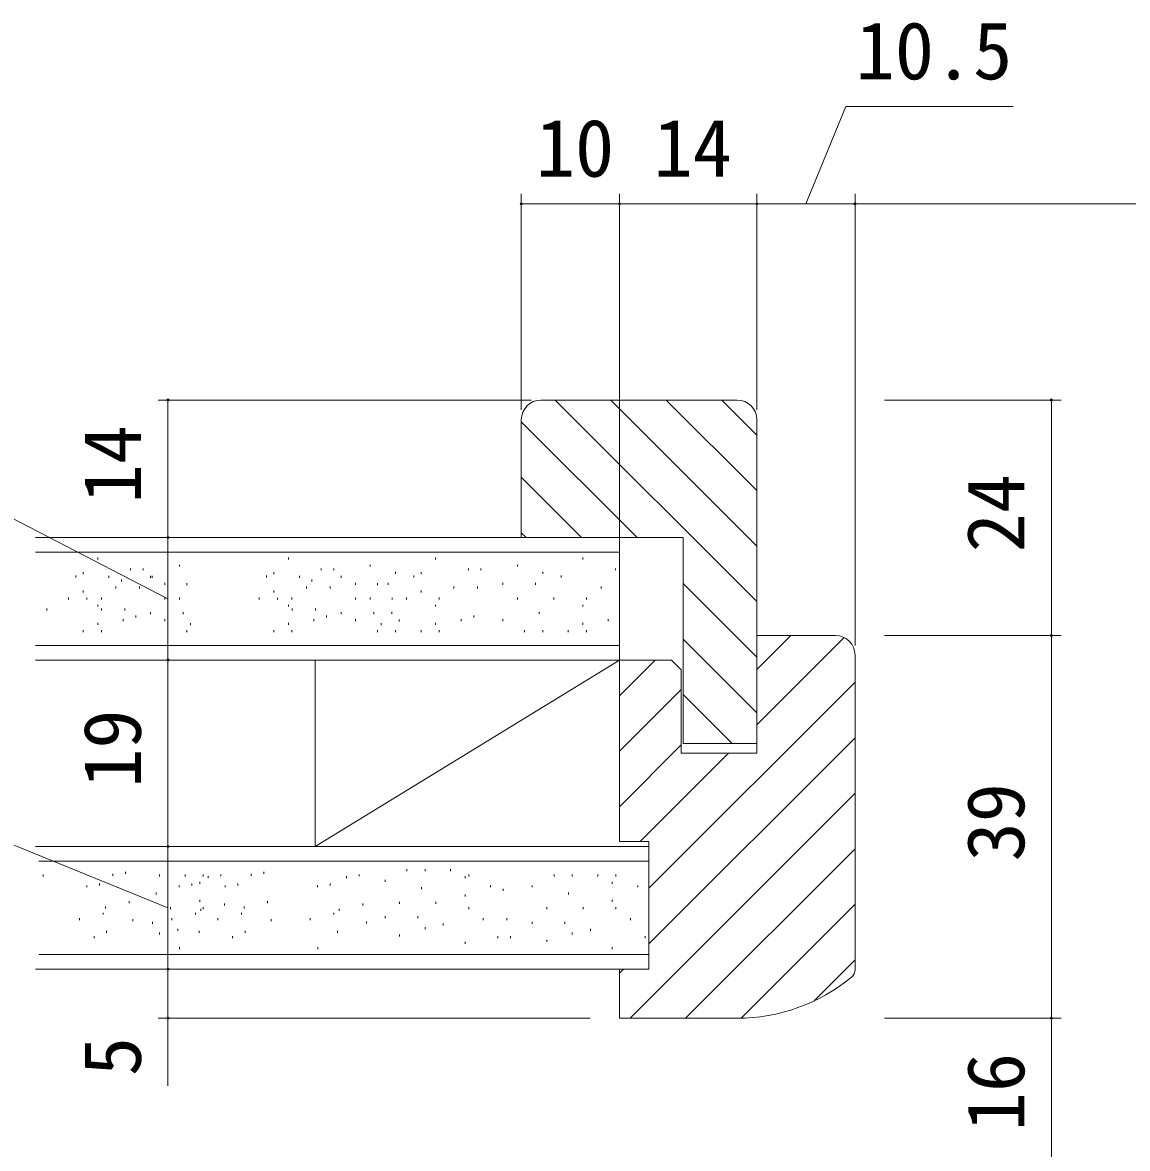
# Model space of a CAD drawing. Units: millimetres, scale not verified. Extents: x -1188 to -198, y -840 to 760.
# Drawn here: x -765.8 to -653.2, y -572.4 to -457.6 of the extents above; entities that cross this region are included whole.
import ezdxf
from ezdxf.enums import TextEntityAlignment as Align

# ---------------------------------------------------------------- set-up
doc = ezdxf.new("R2010")
doc.units = ezdxf.units.MM
doc.header["$LTSCALE"] = 4
for name, color, linetype, lineweight in [('0-3_YKK_D', 6, 'Continuous', 9), ('0-5_YKK_12', 2, 'Continuous', 9), ('0-7_YSS_K', 3, 'Continuous', 9)]:
    doc.layers.add(name, color=color, linetype=linetype, lineweight=lineweight)
doc.styles.add('ＭＳ ゴシック', font='')
doc.styles.get('ＭＳ ゴシック').set_extended_font_data('MS Gothic')

msp = doc.modelspace()

# ---------------------------------------------------------------- linework, layer by layer
at = {"layer": '0-3_YKK_D'}
for p, q in [((-686, -476.087), (-681.937, -466.164)), ((-681.937, -466.164), (-664.897, -466.164)), ((-715, -497.087), (-715, -475.087)), ((-715, -476.087), (-705, -476.087)), ((-705, -521.587), (-705, -475.087)), ((-705, -521.587), (-705, -475.087)), ((-705, -476.087), (-691, -476.087)), ((-691, -497.087), (-691, -475.087)), ((-691, -497.087), (-691, -475.087)), ((-691, -476.087), (-681, -476.087)), ((-681, -521.087), (-681, -475.087)), ((-681, -494.087), (-681, -475.087)), ((-559, -476.087), (-681, -476.087)), ((-714, -496.087), (-752, -496.087)), ((-751, -496.087), (-751, -510.087)), ((-678, -496.087), (-660, -496.087)), ((-661, -496.087), (-661, -520.087)), ((-751, -516.337), (-767.93, -507.586)), ((-708, -510.087), (-752, -510.087)), ((-708, -510.087), (-752, -510.087)), ((-751, -510.087), (-751, -522.587)), ((-705, -537.087), (-705, -512.087)), ((-678, -520.087), (-660, -520.087)), ((-678, -520.087), (-660, -520.087)), ((-661, -520.087), (-661, -559.087)), ((-708, -522.587), (-752, -522.587)), ((-708, -522.587), (-752, -522.587)), ((-751, -541.587), (-751, -522.587)), ((-751, -547.837), (-767.5, -541.112)), ((-708, -541.587), (-752, -541.587)), ((-708, -541.587), (-752, -541.587)), ((-751, -554.087), (-751, -541.587)), ((-708, -554.087), (-752, -554.087)), ((-708, -554.087), (-752, -554.087)), ((-751, -554.087), (-751, -559.087)), ((-708, -559.087), (-752, -559.087)), ((-751, -559.087), (-751, -565.987)), ((-678, -559.087), (-660, -559.087)), ((-678, -559.087), (-660, -559.087)), ((-661, -559.087), (-661, -575.087))]:
    msp.add_line(p, q, dxfattribs=at)
for centre, start, end in [((-715, -476.087), 0, 180), ((-715, -476.087), 180, 0), ((-705, -476.087), 0, 180), ((-705, -476.087), 0, 180), ((-705, -476.087), 180, 0), ((-705, -476.087), 180, 0), ((-691, -476.087), 0, 180), ((-691, -476.087), 0, 180), ((-691, -476.087), 180, 0), ((-691, -476.087), 180, 0), ((-681, -476.087), 0, 180), ((-681, -476.087), 0, 180), ((-681, -476.087), 180, 0), ((-681, -476.087), 180, 0), ((-751, -496.087), 90, 270), ((-751, -496.087), 270, 90), ((-661, -496.087), 90, 270), ((-661, -496.087), 270, 90), ((-751, -510.087), 90, 270), ((-751, -510.087), 90, 270), ((-751, -510.087), 270, 90), ((-751, -510.087), 270, 90), ((-661, -520.087), 90, 270), ((-661, -520.087), 90, 270), ((-661, -520.087), 270, 90), ((-661, -520.087), 270, 90), ((-751, -522.587), 90, 270), ((-751, -522.587), 90, 270), ((-751, -522.587), 270, 90), ((-751, -522.587), 270, 90), ((-751, -541.587), 90, 270), ((-751, -541.587), 90, 270), ((-751, -541.587), 270, 90), ((-751, -541.587), 270, 90), ((-751, -554.087), 90, 270), ((-751, -554.087), 90, 270), ((-751, -554.087), 270, 90), ((-751, -554.087), 270, 90), ((-751, -559.087), 90, 270), ((-751, -559.087), 270, 90), ((-661, -559.087), 90, 270), ((-661, -559.087), 90, 270), ((-661, -559.087), 270, 90), ((-661, -559.087), 270, 90)]:
    msp.add_arc(centre, 0.106, start, end, dxfattribs=at)
at = {"layer": '0-5_YKK_12'}
msp.add_line((-705, -554.087), (-764.5, -554.087), dxfattribs=at)
at = {"layer": '0-7_YSS_K'}
for p, q in [((-693, -496.087), (-713, -496.087)), ((-711.547, -496.087), (-691, -516.635)), ((-705.89, -496.087), (-691, -510.978)), ((-700.234, -496.087), (-691, -505.321)), ((-694.577, -496.087), (-691, -499.664)), ((-715, -498.087), (-715, -510.087)), ((-715, -498.291), (-703.204, -510.087)), ((-691, -531.087), (-691, -498.087)), ((-715, -503.948), (-708.861, -510.087)), ((-764.5, -510.087), (-705, -510.087)), ((-715, -509.605), (-714.518, -510.087)), ((-715, -510.087), (-698.5, -510.087)), ((-705, -510.087), (-705, -522.587)), ((-698.5, -510.087), (-698.5, -531.087)), ((-764.5, -511.587), (-705, -511.587)), ((-758.156, -512.126), (-758.156, -512.326)), ((-749.827, -512.868), (-749.827, -513.067)), ((-738.733, -512.126), (-738.733, -512.326)), ((-730.405, -512.868), (-730.405, -513.067)), ((-723.733, -512.126), (-723.733, -512.326)), ((-715.405, -512.868), (-715.405, -513.067)), ((-708.733, -512.126), (-708.733, -512.326)), ((-760.38, -513.979), (-760.38, -514.179)), ((-759.629, -513.835), (-759.629, -513.635)), ((-757.035, -514.205), (-757.035, -514.005)), ((-754.82, -513.238), (-754.82, -513.438)), ((-753.534, -513.238), (-753.534, -513.438)), ((-752.783, -514.205), (-752.783, -514.005)), ((-752.612, -514.205), (-752.612, -514.005)), ((-740.957, -513.979), (-740.957, -514.179)), ((-740.207, -513.835), (-740.207, -513.635)), ((-737.612, -514.205), (-737.612, -514.005)), ((-735.398, -513.238), (-735.398, -513.438)), ((-734.111, -513.238), (-734.111, -513.438)), ((-733.361, -514.205), (-733.361, -514.005)), ((-727.81, -513.609), (-727.81, -513.809)), ((-725.957, -513.979), (-725.957, -514.179)), ((-725.207, -513.835), (-725.207, -513.635)), ((-720.398, -513.238), (-720.398, -513.438)), ((-719.111, -513.238), (-719.111, -513.438)), ((-712.81, -513.609), (-712.81, -513.809)), ((-710.957, -513.979), (-710.957, -514.179)), ((-705.398, -513.238), (-705.398, -513.438)), ((-756.303, -515.091), (-756.303, -515.291)), ((-755.748, -514.576), (-755.748, -514.376)), ((-753.904, -515.091), (-753.904, -515.291)), ((-751.31, -514.721), (-751.31, -514.921)), ((-749.077, -514.947), (-749.077, -514.747)), ((-736.88, -515.091), (-736.88, -515.291)), ((-736.326, -514.576), (-736.326, -514.376)), ((-734.481, -515.091), (-734.481, -515.291)), ((-731.887, -514.721), (-731.887, -514.921)), ((-729.654, -514.947), (-729.654, -514.747)), ((-728.551, -514.721), (-728.551, -514.921)), ((-721.88, -515.091), (-721.88, -515.291)), ((-719.481, -515.091), (-719.481, -515.291)), ((-716.887, -514.721), (-716.887, -514.921)), ((-713.551, -514.721), (-713.551, -514.921)), ((-706.88, -515.091), (-706.88, -515.291)), ((-698.5, -514.791), (-691, -522.291)), ((-761.121, -516.203), (-761.121, -516.403)), ((-759.629, -515.688), (-759.629, -515.488)), ((-759.259, -516.429), (-759.259, -516.229)), ((-757.785, -516.203), (-757.785, -516.403)), ((-751.301, -516.429), (-751.301, -516.229)), ((-749.827, -516.203), (-749.827, -516.403)), ((-741.698, -516.203), (-741.698, -516.403)), ((-740.207, -515.688), (-740.207, -515.488)), ((-739.836, -516.429), (-739.836, -516.229)), ((-738.363, -516.203), (-738.363, -516.403)), ((-731.878, -516.429), (-731.878, -516.229)), ((-730.405, -516.203), (-730.405, -516.403)), ((-728.172, -516.429), (-728.172, -516.229)), ((-726.698, -516.203), (-726.698, -516.403)), ((-725.207, -515.688), (-725.207, -515.488)), ((-723.363, -516.203), (-723.363, -516.403)), ((-715.405, -516.203), (-715.405, -516.403)), ((-711.698, -516.203), (-711.698, -516.403)), ((-708.363, -516.203), (-708.363, -516.403)), ((-763.354, -517.541), (-763.354, -517.341)), ((-758.156, -516.944), (-758.156, -517.144)), ((-757.776, -517.541), (-757.776, -517.341)), ((-755.378, -517.541), (-755.378, -517.341)), ((-738.733, -516.944), (-738.733, -517.144)), ((-738.354, -517.541), (-738.354, -517.341)), ((-735.955, -517.541), (-735.955, -517.341)), ((-723.733, -516.944), (-723.733, -517.144)), ((-708.733, -516.944), (-708.733, -517.144)), ((-755.562, -518.427), (-755.562, -518.627)), ((-754.275, -518.056), (-754.275, -518.256)), ((-752.783, -517.912), (-752.783, -517.712)), ((-751.31, -518.427), (-751.31, -518.627)), ((-749.448, -517.912), (-749.448, -517.712)), ((-736.139, -518.427), (-736.139, -518.627)), ((-734.852, -518.056), (-734.852, -518.256)), ((-733.361, -517.912), (-733.361, -517.712)), ((-731.887, -518.427), (-731.887, -518.627)), ((-730.025, -517.912), (-730.025, -517.712)), ((-728.181, -517.686), (-728.181, -517.886)), ((-727.43, -518.653), (-727.43, -518.453)), ((-721.139, -518.427), (-721.139, -518.627)), ((-719.852, -518.056), (-719.852, -518.256)), ((-716.887, -518.427), (-716.887, -518.627)), ((-713.181, -517.686), (-713.181, -517.886)), ((-706.139, -518.427), (-706.139, -518.627)), ((-759.639, -519.539), (-759.639, -519.739)), ((-758.156, -518.798), (-758.156, -518.998)), ((-757.785, -519.539), (-757.785, -519.739)), ((-749.086, -519.539), (-749.086, -519.739)), ((-748.706, -519.024), (-748.706, -518.824)), ((-740.216, -519.539), (-740.216, -519.739)), ((-738.733, -518.798), (-738.733, -518.998)), ((-738.363, -519.539), (-738.363, -519.739)), ((-729.663, -519.539), (-729.663, -519.739)), ((-729.284, -519.024), (-729.284, -518.824)), ((-727.81, -519.539), (-727.81, -519.739)), ((-725.216, -519.539), (-725.216, -519.739)), ((-723.733, -518.798), (-723.733, -518.998)), ((-723.363, -519.539), (-723.363, -519.739)), ((-714.663, -519.539), (-714.663, -519.739)), ((-712.81, -519.539), (-712.81, -519.739)), ((-710.216, -519.539), (-710.216, -519.739)), ((-708.733, -518.798), (-708.733, -518.998)), ((-708.363, -519.539), (-708.363, -519.739)), ((-698.5, -520.448), (-691, -527.948)), ((-691, -520.087), (-691, -532.087)), ((-683, -520.087), (-691, -520.087)), ((-691, -523.536), (-687.551, -520.087)), ((-691, -529.193), (-682.106, -520.298)), ((-764.5, -521.087), (-705, -521.087)), ((-681, -554.125), (-681, -522.087)), ((-705, -522.587), (-764.5, -522.587)), ((-736, -541.587), (-705, -522.587)), ((-736, -541.587), (-736, -522.587)), ((-705, -522.587), (-705, -541.087)), ((-699.7, -522.587), (-705, -522.587)), ((-705, -526.222), (-701.365, -522.587)), ((-698.7, -523.587), (-699.7, -522.587)), ((-698.7, -532.087), (-698.7, -523.587)), ((-702, -545.85), (-681, -524.85)), ((-705, -531.879), (-698.7, -525.579)), ((-698.5, -526.105), (-693.518, -531.087)), ((-705, -537.536), (-698.7, -531.236)), ((-702, -551.506), (-681, -530.506)), ((-698.5, -531.087), (-691, -531.087)), ((-702.895, -541.087), (-693.895, -532.087)), ((-691, -532.087), (-698.7, -532.087)), ((-703.924, -559.087), (-681, -536.163)), ((-702, -541.587), (-764.5, -541.587)), ((-702, -541.587), (-764.5, -541.587)), ((-705, -541.087), (-702, -541.087)), ((-702, -541.087), (-702, -554.087)), ((-702, -554.087), (-702, -541.587)), ((-698.267, -559.087), (-681, -541.82)), ((-764.162, -543.087), (-702, -543.087)), ((-726.663, -544.085), (-726.663, -543.885)), ((-724.81, -544.085), (-724.81, -543.885)), ((-722.216, -544.085), (-722.216, -543.885)), ((-763.698, -544.636), (-763.698, -544.436)), ((-756.606, -544.564), (-756.606, -544.364)), ((-755.319, -544.384), (-755.319, -544.184)), ((-751.845, -544.636), (-751.845, -544.436)), ((-749.251, -544.636), (-749.251, -544.436)), ((-747.397, -544.636), (-747.397, -544.436)), ((-746.899, -544.807), (-746.899, -544.607)), ((-745.612, -544.627), (-745.612, -544.427)), ((-742.508, -544.564), (-742.508, -544.364)), ((-741.221, -544.384), (-741.221, -544.184)), ((-732.801, -544.807), (-732.801, -544.607)), ((-731.514, -544.627), (-731.514, -544.427)), ((-728.887, -545.197), (-728.887, -544.997)), ((-720.733, -544.826), (-720.733, -544.626)), ((-720.363, -544.636), (-720.363, -544.436)), ((-711.663, -544.636), (-711.663, -544.436)), ((-709.81, -544.636), (-709.81, -544.436)), ((-707.216, -544.636), (-707.216, -544.436)), ((-705.363, -544.636), (-705.363, -544.436)), ((-759.272, -545.748), (-759.272, -545.548)), ((-757.985, -545.568), (-757.985, -545.368)), ((-749.859, -545.748), (-749.859, -545.548)), ((-748.573, -545.568), (-748.573, -545.368)), ((-747.768, -545.377), (-747.768, -545.177)), ((-745.174, -545.748), (-745.174, -545.548)), ((-743.887, -545.568), (-743.887, -545.368)), ((-735.762, -545.748), (-735.762, -545.548)), ((-734.475, -545.568), (-734.475, -545.368)), ((-725.181, -545.938), (-725.181, -545.738)), ((-718.139, -545.748), (-718.139, -545.548)), ((-716.852, -546.118), (-716.852, -545.918)), ((-713.887, -545.748), (-713.887, -545.548)), ((-705.733, -545.377), (-705.733, -545.177)), ((-703.139, -545.748), (-703.139, -545.548)), ((-754.948, -547.349), (-754.948, -547.149)), ((-752.216, -546.489), (-752.216, -546.289)), ((-747.768, -547.23), (-747.768, -547.03)), ((-740.85, -547.349), (-740.85, -547.149)), ((-727.405, -547.421), (-727.405, -547.221)), ((-723.698, -547.421), (-723.698, -547.221)), ((-720.733, -546.68), (-720.733, -546.48)), ((-710.181, -546.489), (-710.181, -546.289)), ((-705.733, -547.23), (-705.733, -547.03)), ((-757.614, -548.533), (-757.614, -548.333)), ((-757.347, -547.9), (-757.347, -547.7)), ((-750.733, -547.971), (-750.733, -547.771)), ((-748.202, -548.533), (-748.202, -548.333)), ((-747.64, -548.142), (-747.64, -547.942)), ((-747.397, -547.971), (-747.397, -547.771)), ((-745.242, -547.592), (-745.242, -547.392)), ((-743.516, -548.533), (-743.516, -548.333)), ((-743.249, -547.9), (-743.249, -547.7)), ((-734.104, -548.533), (-734.104, -548.333)), ((-733.542, -548.142), (-733.542, -547.942)), ((-731.144, -547.592), (-731.144, -547.392)), ((-720.363, -547.971), (-720.363, -547.771)), ((-712.405, -547.971), (-712.405, -547.771)), ((-708.698, -547.971), (-708.698, -547.771)), ((-705.363, -547.971), (-705.363, -547.771)), ((-692.606, -559.083), (-681, -547.477)), ((-760.013, -549.083), (-760.013, -548.883)), ((-754.578, -549.202), (-754.578, -549.002)), ((-752.586, -549.454), (-752.586, -549.254)), ((-750.601, -549.083), (-750.601, -548.883)), ((-745.915, -549.083), (-745.915, -548.883)), ((-740.48, -549.202), (-740.48, -549.002)), ((-736.503, -549.083), (-736.503, -548.883)), ((-730.773, -549.445), (-730.773, -549.245)), ((-728.887, -548.903), (-728.887, -548.703)), ((-725.551, -548.903), (-725.551, -548.703)), ((-722.957, -549.645), (-722.957, -549.445)), ((-718.88, -549.083), (-718.88, -548.883)), ((-716.481, -549.083), (-716.481, -548.883)), ((-713.887, -549.454), (-713.887, -549.254)), ((-710.551, -549.454), (-710.551, -549.254)), ((-703.88, -549.083), (-703.88, -548.883)), ((-758.53, -550.936), (-758.53, -550.736)), ((-757.244, -550.386), (-757.244, -550.186)), ((-751.845, -550.566), (-751.845, -550.366)), ((-749.992, -550.195), (-749.992, -549.995)), ((-747.831, -550.386), (-747.831, -550.186)), ((-744.432, -550.936), (-744.432, -550.736)), ((-743.146, -550.386), (-743.146, -550.186)), ((-733.734, -550.386), (-733.734, -550.186)), ((-727.405, -550.756), (-727.405, -550.556)), ((-724.81, -550.015), (-724.81, -549.815)), ((-717.398, -550.936), (-717.398, -550.736)), ((-716.111, -550.936), (-716.111, -550.736)), ((-709.81, -550.566), (-709.81, -550.366)), ((-707.957, -550.195), (-707.957, -549.995)), ((-702.398, -550.936), (-702.398, -550.736)), ((-749.831, -552.048), (-749.831, -551.848)), ((-735.733, -552.048), (-735.733, -551.848)), ((-720.733, -551.498), (-720.733, -551.298)), ((-712.405, -551.307), (-712.405, -551.107)), ((-705.733, -552.048), (-705.733, -551.848)), ((-764.162, -552.587), (-702, -552.587)), ((-764.5, -554.087), (-702, -554.087)), ((-705, -554.087), (-705, -559.087)), ((-702, -554.087), (-705, -554.087)), ((-705, -554.506), (-704.581, -554.087)), ((-685.205, -557.339), (-681, -553.134)), ((-705, -559.087), (-693, -559.087))]:
    msp.add_line(p, q, dxfattribs=at)
for centre, radius, start, end in [((-713, -498.087), 2, 90, 179.99998), ((-693, -498.087), 2, 0, 89.99998), ((-683, -522.087), 2, 0, 89.99998), ((-682, -554.125), 1, 309.61913, 0), ((-693, -540.837), 18.25, 270, 309.61911)]:
    msp.add_arc(centre, radius, start, end, dxfattribs=at)

# ---------------------------------------------------------------- texts
at = {"layer": '0-3_YKK_D', "color": 4, "style": 'ＭＳ ゴシック'}
for s, p in [('10.5', (-680.937, -465.164)), ('10', (-713.52, -475.087)), ('14', (-701.52, -475.087))]:
    msp.add_text(s, height=5.865, dxfattribs=at).set_placement(p, align=Align.BOTTOM_LEFT)
for s, p in [('14', (-752, -506.607)), ('24', (-662, -511.607)), ('19', (-752, -535.607)), ('39', (-662, -543.107)), ('5', (-752, -564.987)), ('16', (-662, -570.607))]:
    msp.add_text(s, height=5.865, rotation=90, dxfattribs=at).set_placement(p, align=Align.BOTTOM_LEFT)

doc.saveas('drawing.dxf')
